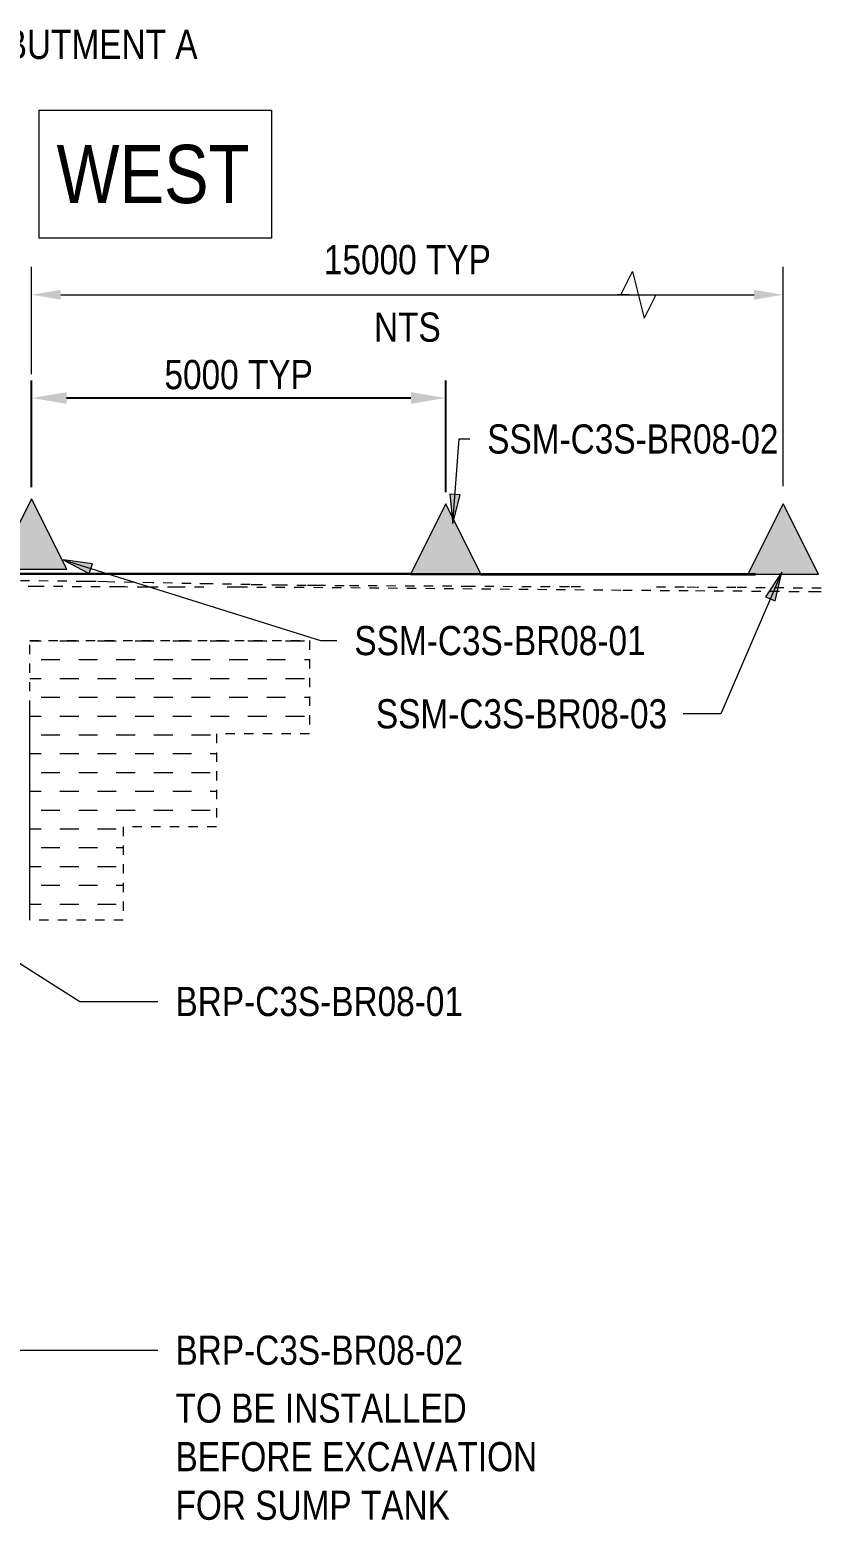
# Model space of a CAD drawing. Header units: metres. Extents: x -1147 to -802, y 5 to 567.
# Drawn here: x -936.96 to -928.47, y 11.7 to 27.68 of the extents above; entities that cross this region are included whole.
import ezdxf

# ---------------------------------------------------------------- set-up
doc = ezdxf.new("R2010")
doc.units = ezdxf.units.M
doc.linetypes.add('Dash - Tight', pattern=[0.0045, 0.003, -0.0015])
doc.linetypes.add('JacobsDash', pattern=[0.0045, 0.003, -0.0015])
doc.layers.get('Defpoints').update_dxf_attribs({"color": 41})
for name, color, linetype, lineweight in [('A-ANNO-DIMS', 7, 'Continuous', 9), ('A-ANNO-NOTE', 7, 'Continuous', 9), ('A-DETL', 7, 'Continuous', 13), ('A-DETL-GENF', 7, 'Continuous', 9), ('G-ANNO-TEXT', 7, 'Continuous', 9)]:
    doc.layers.add(name, color=color, linetype=linetype, lineweight=lineweight)
doc.styles.add('Arial Narrow_1', font='ARIALN.TTF', dxfattribs={"height": 0.3125})
doc.styles.add('Arial Narrow_2', font='ARIALN.TTF', dxfattribs={"height": 0.625})
doc.dimstyles.new('____ddd____', dxfattribs={"dimscale": 0.3048, "dimtxt": 0.319822, "dimasz": 1.230315, "dimexe": 0.615157, "dimexo": 0.410105, "dimgap": 0.205052, "dimtad": 1, "dimdec": 0, "dimlfac": 1000, "dimzin": 0, "dimdsep": 46, "dimtxsty": 'Arial Narrow_1', "dimsah": 1, "dimcen": 0.09, "dimaunit": 1, "dimadec": 4, "dimazin": 0, "dimtfac": 1, "dimtdec": 4, "dimtix": 1, "dimtmove": 0, "dimatfit": 3, "dimfxl": 1, "dimtvp": 1, "dimtolj": 1, "dimtzin": 0, "dimarcsym": 2})
doc.dimstyles.new('Dimension_Standard_O__mm_', dxfattribs={"dimscale": 0.3048, "dimtxt": 0.319822, "dimasz": 1.025262, "dimexe": 0.984252, "dimexo": 0.615157, "dimgap": 0.615157, "dimtad": 1, "dimdec": 0, "dimlfac": 1000, "dimzin": 0, "dimdsep": 46, "dimtxsty": 'Arial Narrow_1', "dimsah": 1, "dimcen": 0.09, "dimaunit": 1, "dimadec": 4, "dimazin": 0, "dimtfac": 1, "dimtdec": 4, "dimtix": 1, "dimtmove": 0, "dimatfit": 3, "dimfxl": 1, "dimtvp": 1, "dimtfill": 1, "dimtolj": 1, "dimtzin": 0, "dimlwd": 18, "dimlwe": 18, "dimarcsym": 2})

# ---------------------------------------------------------------- blocks, each defined once
blk = doc.blocks.new('T2DPAA-T2D-PWA-SU-M3D-000101_dwg-40820706-DRG-2873010 - ELEVATION')
at = {"color": 9, "linetype": 'Dash - Tight', "lineweight": 18, "true_color": 0xc0c0c0}
for p, q in [((-307.774, 21.715), (-308.058, 21.716)), ((-306.902, 21.709), (-307.774, 21.715)), ((-306.84, 21.709), (-306.902, 21.709)), ((-306.605, 21.708), (-306.84, 21.709)), ((-306.535, 21.708), (-306.605, 21.708)), ((-306.28, 21.708), (-306.535, 21.708)), ((-305.992, 21.708), (-306.28, 21.708)), ((-305.64, 21.706), (-305.84, 21.707)), ((-305.61, 21.706), (-305.64, 21.706)), ((-304.923, 21.703), (-305.61, 21.706)), ((-301.714, 21.674), (-304.923, 21.703)), ((-301.52, 21.673), (-301.714, 21.674)), ((-300.797, 21.667), (-301.52, 21.673)), ((-299.62, 21.658), (-300.797, 21.667)), ((-299.406, 21.656), (-299.62, 21.658)), ((-299.372, 21.656), (-299.406, 21.656))]:
    blk.add_line(p, q, dxfattribs=at)
blk = doc.blocks.new('T2DPAA-T2D-PWA-SU-M3D-000100_SurveySurface_rvt-3-DRG-2873010 - ELEVATION')
at = {"color": 9, "linetype": 'Dash - Tight', "lineweight": 18, "true_color": 0xc0c0c0}
blk.add_blockref('T2DPAA-T2D-PWA-SU-M3D-000101_dwg-40820706-DRG-2873010 - ELEVATION', (0, 0), dxfattribs=at)
blk = doc.blocks.new('T2DPAA-T2D-PWA-SU-M3D-000101_dwg-V28-DRG-2873010 - ELEVATION')
at = {"color": 9, "linetype": 'Dash - Tight', "lineweight": 18, "true_color": 0xc0c0c0}
for p, q in [((-307.259, 21.768), (-308.362, 21.78)), ((-307.172, 21.768), (-307.259, 21.768)), ((-307.162, 21.767), (-307.167, 21.767)), ((-307.147, 21.767), (-307.162, 21.767)), ((-307.029, 21.764), (-307.147, 21.767)), ((-306.546, 21.755), (-307.029, 21.764)), ((-306.128, 21.746), (-306.546, 21.755)), ((-305.935, 21.743), (-306.128, 21.746)), ((-305.493, 21.734), (-305.935, 21.743)), ((-305.385, 21.732), (-305.493, 21.734)), ((-305.162, 21.728), (-305.385, 21.732)), ((-305.16, 21.728), (-305.162, 21.728)), ((-304.895, 21.724), (-305.16, 21.728)), ((-304.78, 21.724), (-304.895, 21.724)), ((-304.486, 21.722), (-304.78, 21.724)), ((-303.131, 21.715), (-304.486, 21.722)), ((-302.28, 21.709), (-303.131, 21.715)), ((-302.079, 21.709), (-302.28, 21.709)), ((-302.071, 21.709), (-302.079, 21.709)), ((-301.951, 21.709), (-302.071, 21.709)), ((-301.041, 21.707), (-301.137, 21.707)), ((-300.842, 21.706), (-301.041, 21.707)), ((-300.71, 21.705), (-300.841, 21.706)), ((-300.287, 21.703), (-300.7, 21.705)), ((-299.372, 21.695), (-300.287, 21.703))]:
    blk.add_line(p, q, dxfattribs=at)
blk = doc.blocks.new('T2DPAA-T2D-PWA-SU-M3D-000100_SurveySurface_rvt-4-DRG-2873010 - ELEVATION')
at = {"color": 9, "linetype": 'Dash - Tight', "lineweight": 18, "true_color": 0xc0c0c0}
blk.add_blockref('T2DPAA-T2D-PWA-SU-M3D-000101_dwg-V28-DRG-2873010 - ELEVATION', (0, 0), dxfattribs=at)
blk = doc.blocks.new('BreakLine - BreakLine-8651257-DRG-2873010 - ELEVATION')
at = {"layer": 'A-DETL-GENF', "color": 252, "lineweight": 13, "true_color": 0x838383}
blk.add_line((-353.772, 24.844), (-353.572, 24.844), dxfattribs=at)
blk = doc.blocks.new('DIMBLOCK9-DRG-2873010 - ELEVATION')
at = {"layer": 'A-ANNO-DIMS', "color": 0, "lineweight": -2, "transparency": 16777216}
for p, q in [((-936.938, 22.78), (-936.938, 23.923)), ((-932.497, 22.727), (-932.497, 23.923)), ((-936.563, 23.736), (-932.872, 23.736))]:
    blk.add_line(p, q, dxfattribs=at)
at = {"layer": 'A-ANNO-DIMS', "color": 0, "transparency": 16777216}
for points in [[(-936.563, 23.798), (-936.563, 23.673), (-936.938, 23.736)], [(-932.872, 23.798), (-932.872, 23.673), (-932.497, 23.736)]]:
    blk.add_solid(points, dxfattribs=at)
at = {"layer": 'Defpoints', "color": 0, "transparency": 16777216}
for p in [(-932.497, 23.736), (-936.938, 22.655), (-932.497, 22.602)]:
    blk.add_point(p, dxfattribs=at)
at = {"layer": 'A-ANNO-DIMS', "color": 0, "transparency": 16777216, "insert": (-934.718, 23.985), "char_height": 0.3125, "width": 1.90675, "attachment_point": 5, "style": 'Arial Narrow_1'}
blk.add_mtext('\\A1;5000\u200e TYP', dxfattribs=at)
blk = doc.blocks.new('DIMBLOCK10-DRG-2873010 - ELEVATION')
at = {"layer": 'A-ANNO-DIMS', "color": 0, "lineweight": 18, "transparency": 16777216}
for p, q in [((-936.938, 23.992), (-936.938, 25.143)), ((-928.88, 22.79), (-928.88, 25.143)), ((-936.626, 24.843), (-929.192, 24.843))]:
    blk.add_line(p, q, dxfattribs=at)
at = {"layer": 'A-ANNO-DIMS', "color": 0, "transparency": 16777216}
for points in [[(-936.626, 24.896), (-936.626, 24.791), (-936.938, 24.843)], [(-929.192, 24.896), (-929.192, 24.791), (-928.88, 24.843)]]:
    blk.add_solid(points, dxfattribs=at)
at = {"layer": 'Defpoints', "color": 0, "transparency": 16777216}
for p in [(-928.88, 24.843), (-936.938, 23.805), (-928.88, 22.602)]:
    blk.add_point(p, dxfattribs=at)
at = {"layer": 'A-ANNO-DIMS', "color": 0, "lineweight": 18, "transparency": 16777216, "char_height": 0.3125, "width": 2.14433, "attachment_point": 5, "style": 'Arial Narrow_1', "bg_fill": 3, "box_fill_scale": 1.1, "bg_fill_color": 256, "bg_fill_true_color": 13158600, "bg_fill_transparency": 0}
for s, insert in [('\\A1;15000\u200e TYP', (-932.909, 25.217)), ('\\A1;NTS', (-932.909, 24.494))]:
    blk.add_mtext(s, dxfattribs=dict(at, insert=insert))

msp = doc.modelspace()

# ---------------------------------------------------------------- hatches: boundary and pattern name
at = {"layer": 'A-DETL-GENF', "true_color": 0xff0000, "transparency": 33554563}
for points in [[(-937.3158, 21.9), (-936.5618, 21.9011), (-936.9385, 22.6545), (-937.3149, 21.9018)], [(-932.8746, 21.8476), (-932.1207, 21.8489), (-932.4974, 22.6019), (-932.8742, 21.8484)], [(-929.2569, 21.8476), (-928.5024, 21.8476), (-928.88, 22.6014), (-929.2566, 21.8481)]]:
    msp.add_hatch(color=1, dxfattribs=at).paths.add_polyline_path(points)
at = {"layer": 'A-DETL-GENF'}
h = msp.add_hatch(dxfattribs=at)
h.set_pattern_fill('FP_7', color=256, style=0, pattern_type=2)
h.set_pattern_definition([(0, (-954.57835, 10.849), (0.20161, 0.20161), [0.20161, -0.20161])])
h.paths.add_polyline_path([(-936.9576, 18.1351), (-935.9576, 18.1351), (-935.9576, 19.1351), (-934.9576, 19.1351), (-934.9576, 20.1351), (-933.9576, 20.1351), (-933.9576, 21.1351), (-936.9576, 21.1351), (-936.9576, 18.1374)])
at = {"layer": 'G-ANNO-TEXT'}
for points in [[(-932.4212, 22.3899), (-932.3431, 22.6975), (-932.453, 22.7056)], [(-936.6017, 21.9986), (-936.32, 21.8526), (-936.2871, 21.9578)], [(-928.8939, 21.8689), (-929.0682, 21.6037), (-928.967, 21.5601)]]:
    msp.add_hatch(color=256, dxfattribs=at).paths.add_polyline_path(points)

# ---------------------------------------------------------------- linework, layer by layer
at = {"layer": 'A-ANNO-NOTE', "lineweight": 13}
for p, q in [((-930.6208, 24.8438), (-930.4958, 25.0938)), ((-930.4958, 25.0938), (-930.3708, 24.5938)), ((-930.6208, 24.8438), (-930.6583, 24.8438)), ((-930.2458, 24.8438), (-930.3708, 24.5938)), ((-930.2458, 24.8438), (-930.2083, 24.8438))]:
    msp.add_line(p, q, dxfattribs=at)
at = {"layer": 'A-ANNO-NOTE', "color": 252, "lineweight": 13, "true_color": 0x838383}
for p, q in [((-930.5333, 24.8438), (-930.6208, 24.8438)), ((-930.3333, 24.8438), (-930.2458, 24.8438))]:
    msp.add_line(p, q, dxfattribs=at)
at = {"layer": 'A-DETL', "color": 1, "lineweight": 18, "true_color": 0xff0000}
for p, q in [((-936.9385, 22.6545), (-937.3158, 21.9)), ((-936.5612, 21.9), (-936.9385, 22.6545)), ((-932.4973, 22.6021), (-932.8746, 21.8476)), ((-932.1201, 21.8476), (-932.4973, 22.6021)), ((-928.8796, 22.6021), (-929.2569, 21.8476)), ((-928.5024, 21.8476), (-928.8796, 22.6021)), ((-937.3158, 21.9), (-936.5612, 21.9)), ((-932.8746, 21.8476), (-932.1201, 21.8476)), ((-929.2569, 21.8476), (-928.5024, 21.8476))]:
    msp.add_line(p, q, dxfattribs=at)
at = {"layer": 'A-DETL', "color": 8, "lineweight": 35, "true_color": 0x808080}
for p, q in [((-938.617, 21.855), (-932.8742, 21.8484)), ((-932.1201, 21.8476), (-929.1746, 21.8476))]:
    msp.add_line(p, q, dxfattribs=at)
at = {"layer": 'A-DETL', "color": 15, "lineweight": 35, "true_color": 0xc13e3e}
msp.add_line((-932.8742, 21.8484), (-932.1201, 21.8476), dxfattribs=at)
at = {"layer": 'A-DETL', "linetype": 'JacobsDash', "lineweight": 18}
for p, q in [((-936.9576, 20.39), (-936.9576, 21.1351)), ((-936.9576, 21.1351), (-933.9576, 21.1351)), ((-933.9576, 21.1351), (-933.9576, 20.1351)), ((-933.9576, 20.1351), (-934.9576, 20.1351)), ((-934.9576, 20.1351), (-934.9576, 19.1351)), ((-934.9576, 19.1351), (-935.9576, 19.1351)), ((-935.9576, 19.1351), (-935.9576, 18.1351)), ((-935.9576, 18.1351), (-936.9576, 18.1351))]:
    msp.add_line(p, q, dxfattribs=at)
at = {"layer": 'A-DETL', "lineweight": 9}
msp.add_line((-936.9576, 18.1351), (-936.9576, 20.39), dxfattribs=at)
at = {"layer": 'G-ANNO-TEXT'}
for p, q in [((-932.4212, 22.3899), (-932.3538, 23.2965)), ((-932.3538, 23.2965), (-932.2405, 23.2965)), ((-932.3431, 22.6975), (-932.453, 22.7056)), ((-932.453, 22.7056), (-932.4212, 22.3899)), ((-932.4212, 22.3899), (-932.3431, 22.6975)), ((-936.6017, 21.9986), (-936.32, 21.8526)), ((-936.2871, 21.9578), (-936.6017, 21.9986)), ((-936.6017, 21.9986), (-933.8402, 21.1341)), ((-936.32, 21.8526), (-936.2871, 21.9578)), ((-928.8939, 21.8689), (-929.5491, 20.349)), ((-928.8939, 21.8689), (-929.0682, 21.6037)), ((-928.967, 21.5601), (-928.8939, 21.8689)), ((-929.0682, 21.6037), (-928.967, 21.5601)), ((-933.8402, 21.1341), (-933.6646, 21.1341)), ((-929.9417, 20.349), (-929.9504, 20.349)), ((-929.5491, 20.349), (-929.9417, 20.349)), ((-939.0756, 18.9512), (-936.4216, 17.2638)), ((-936.4216, 17.2638), (-935.5832, 17.2638)), ((-938.0937, 13.5235), (-935.5832, 13.5235))]:
    msp.add_line(p, q, dxfattribs=at)
at = {"layer": 'G-ANNO-TEXT', "lineweight": 18, "flags": 128}
msp.add_lwpolyline([(-936.8584, 26.8237), (-934.3671, 26.8237), (-934.3671, 25.4487), (-936.8584, 25.4487)], close=True, dxfattribs=at)

# ---------------------------------------------------------------- block references
at = {"lineweight": 5}
for name in ['T2DPAA-T2D-PWA-SU-M3D-000100_SurveySurface_rvt-4-DRG-2873010 - ELEVATION', 'T2DPAA-T2D-PWA-SU-M3D-000100_SurveySurface_rvt-3-DRG-2873010 - ELEVATION']:
    msp.add_blockref(name, (-629.1003, 0), dxfattribs=at)
at = {"layer": 'A-DETL-GENF', "color": 252, "true_color": 0x838383}
msp.add_blockref('BreakLine - BreakLine-8651257-DRG-2873010 - ELEVATION', (-576.7609, 0), dxfattribs=at)

# ---------------------------------------------------------------- texts
at = {"layer": 'A-ANNO-NOTE', "insert": (-937.4656, 27.6848), "char_height": 0.3125, "attachment_point": 1, "style": 'Arial Narrow_1', "bg_fill": 3, "box_fill_scale": 1, "bg_fill_color": 256, "bg_fill_true_color": 13158600, "bg_fill_transparency": 0}
msp.add_mtext('ABUTMENT A', dxfattribs=at)
at = {"layer": 'G-ANNO-TEXT', "char_height": 0.3125, "attachment_point": 1, "style": 'Arial Narrow_1', "bg_fill": 3, "box_fill_scale": 1, "bg_fill_color": 256, "bg_fill_true_color": 13158600, "bg_fill_transparency": 0}
for s, insert in [('SSM-C3S-BR08-02', (-932.053, 23.4528)), ('SSM-C3S-BR08-01', (-933.4771, 21.2904)), ('SSM-C3S-BR08-03', (-933.2467, 20.5053)), ('BRP-C3S-BR08-01', (-935.3957, 17.42)), ('BRP-C3S-BR08-02', (-935.3957, 13.6798)), ('TO BE INSTALLED ', (-935.3957, 13.0591)), ('BEFORE EXCAVATION ', (-935.3957, 12.5382)), ('FOR SUMP TANK', (-935.3957, 12.0173))]:
    msp.add_mtext(s, dxfattribs=dict(at, insert=insert))

# ---------------------------------------------------------------- dimensions: what is measured, and where the dimension line sits
at = {"layer": 'A-ANNO-DIMS'}
dim = msp.add_linear_dim(base=(-932.4973, 23.7359), p1=(-936.9385, 22.6545), p2=(-932.4973, 22.6021), angle=0, text='5000\u200e TYP', dimstyle='____ddd____', override={"dimpost": '<>', "dimfxl": 4.441472}, dxfattribs=at)
dim.commit()
dim.dimension.update_dxf_attribs({"geometry": 'DIMBLOCK9-DRG-2873010 - ELEVATION', "text_midpoint": (-934.7179, 23.9846)})

# ---------------------------------------------------------------- next in the draw order: texts
at = {"layer": 'G-ANNO-TEXT', "lineweight": 18, "insert": (-936.6709, 26.4509), "char_height": 0.625, "attachment_point": 1, "style": 'Arial Narrow_2', "bg_fill": 3, "box_fill_scale": 1, "bg_fill_color": 256, "bg_fill_transparency": 0}
msp.add_mtext('WEST', dxfattribs=at)

# ---------------------------------------------------------------- next in the draw order: dimensions: what is measured, and where the dimension line sits
at = {"layer": 'A-ANNO-DIMS', "lineweight": 18}
dim = msp.add_linear_dim(base=(-928.8796, 24.8435), p1=(-936.9385, 23.8048), p2=(-928.8796, 22.6021), text='15000\u200e TYP\\XNTS', dimstyle='Dimension_Standard_O__mm_', override={"dimpost": '<>', "dimfxl": 8.148108}, dxfattribs=at)
dim.commit()
dim.dimension.update_dxf_attribs({"geometry": 'DIMBLOCK10-DRG-2873010 - ELEVATION', "text_midpoint": (-932.9091, 24.8435)})

doc.saveas('drawing.dxf')
